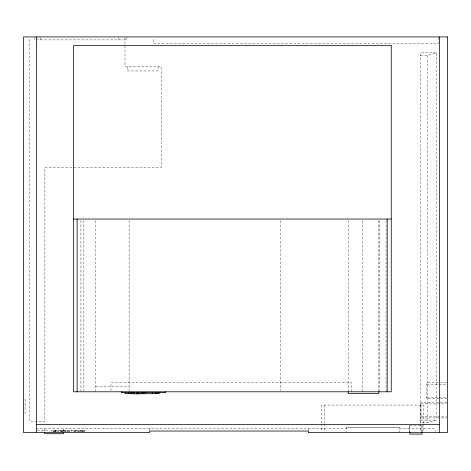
<?xml version="1.0" encoding="UTF-8"?>
<svg xmlns="http://www.w3.org/2000/svg" width="471" height="471" viewBox="0 0 471 471"><rect width="100%" height="100%" fill="white"/><g stroke="black" fill="none" stroke-linecap="round" stroke-linejoin="round"><path stroke-width="0.35" stroke-dasharray="2.35 1.77" d="M420.438 55.56L427.444 55.56L436.193 52.852L436.193 420.085L427.444 422.787L420.438 422.787L420.438 52.852L436.193 52.852M446.714 382.805L426.867 382.805L426.867 398.601L446.714 398.601M426.867 384.524L446.714 384.524M95.501 386.367L129.119 386.367M426.867 397.512L446.714 397.512M446.714 402.157L421.009 402.157L421.009 417.948L446.714 417.948M421.009 403.877L446.714 403.877M421.009 416.859L446.714 416.859M420.438 420.085L436.193 420.085M346.632 427.662L399.355 427.662M36.12 428.681L346.632 428.681M399.355 428.681L435.116 428.681L435.116 431.295M85.64 430.547L51.139 430.547L51.139 431.418L58.104 431.418L58.104 430.547M36.991 430.765L48.707 430.765M78.157 431.418L85.121 431.418L85.121 430.547M67.541 431.518L71.115 431.518L71.115 430.547M438.513 37.645L438.513 43.509L153.664 43.509L153.664 37.645M427.444 55.56L427.444 422.787M423.441 423.182L423.441 405.06L321.746 405.06L321.746 423.182M423.441 423.906L423.441 431.878M422.122 431.878L422.122 425.354L409.517 425.354L409.517 431.878M421.869 425.354L421.869 431.907M420.409 405.06L420.409 423.182M420.409 423.906L420.409 431.878M409.847 425.354L409.847 431.907M399.355 432.602L399.355 427.38L346.632 427.38L346.632 431.895M386.061 220.51L386.061 391.795M379.349 220.505L379.349 391.377M378.872 220.51L378.872 391.795M362.758 220.505L362.758 391.377M351.731 391.795L351.731 382.729L110.968 382.729L110.968 391.795M348.175 220.51L348.175 391.795M324.772 405.06L324.772 423.182M324.772 423.906L324.772 431.878M321.746 423.906L321.746 431.878M308.381 428.681L308.381 431.047M280.692 220.505L280.692 390.677M158.085 66.405L158.085 70.944L127.188 70.944L127.188 66.405M149.619 428.681L149.619 431.047M129.119 220.505L129.119 391.795M126.876 37.509L126.876 39.882L34.795 39.882L34.795 37.509M124.974 37.633L124.974 66.405L161.2 66.405L161.2 167.588L44.88 167.588L44.88 421.398L29.826 421.398L29.826 37.651M118.892 37.509L118.892 39.882M95.501 220.505L95.501 391.407M84.079 430.547L84.079 431.418M83.867 220.505L83.867 391.407M82.99 430.547L82.99 431.418M82.902 430.547L82.902 431.418M82.708 430.547L82.772 431.418M82.578 430.547L82.578 431.418M81.83 430.547L81.83 431.418M81.63 430.547L81.63 431.418M80.93 220.51L80.93 391.795M80.947 430.547L80.947 431.418M80.447 430.547L80.447 431.418M78.374 430.547L78.374 431.566M78.157 430.547L78.139 431.566M77.485 430.547L77.485 431.566M76.261 430.547L76.261 431.566M75.884 430.547L75.884 431.566M75.743 430.547L75.743 431.566M74.971 430.547L74.971 431.566M74.748 430.547L74.748 431.566M74.665 430.547L74.73 431.566M73.582 430.547L73.582 431.566M71.445 430.547L71.445 431.566M69.72 430.547L69.72 431.518M68.937 430.547L68.937 431.518M67.541 430.547L67.547 431.666M66.14 430.547L66.14 431.666M65.628 430.547L65.628 431.666M65.51 430.547L65.51 431.666M64.892 430.547L64.892 431.666M64.321 430.547L64.321 431.666M63.402 428.681L63.402 432.278M63.244 430.547L63.244 431.666M62.979 430.547L62.979 431.666M62.849 430.547L62.849 431.666M62.737 430.547L62.737 431.666M61.636 430.547L61.636 431.666M61.501 430.547L61.501 431.666M61.36 430.547L61.36 431.666M60.576 430.547L60.576 431.666M60.147 430.547L60.147 431.666M58.757 430.547L58.757 431.666M57.062 430.547L57.062 431.418M55.972 430.547L55.972 431.418M55.884 430.547L55.884 431.418M55.755 430.547L55.755 431.418M55.69 430.547L55.69 431.418M55.56 430.547L55.56 431.418M54.813 430.547L54.813 431.418M54.612 430.547L54.612 431.418M53.929 430.547L53.929 431.418M53.429 430.547L53.429 431.418M44.657 428.681L44.657 432.278M40.624 37.509L40.624 39.882M25.087 399.014L25.087 415.287"/><path stroke-width="0.71" d="M73.5 219.039L391.248 219.039M152.204 393.562L159.169 393.562L159.169 392.696M141.588 393.662L145.162 393.662L145.162 392.696M145.492 393.715L152.421 393.715L152.421 392.696M36.432 424.424L439.649 424.424M439.649 36.915L439.649 432.602M421.869 431.907L421.869 434.085L409.847 434.085L409.847 431.907M387.209 219.039L387.209 391.795M378.872 391.795L378.872 393.462L348.175 393.462L348.175 391.795M165.58 391.795L165.58 392.696L121.53 392.696L121.53 391.795M158.126 392.696L158.126 393.562M155.877 392.696L155.877 393.562M142.984 392.696L142.984 393.662M141.594 392.696L141.594 393.815L132.804 393.815L132.804 392.696M138.939 392.696L138.939 393.815M137.026 392.696L137.026 393.815M136.896 392.696L136.896 393.815M136.784 392.696L136.784 393.815M134.194 392.696L134.194 393.815M132.151 392.696L132.151 393.562L125.186 393.562L125.186 392.696M131.109 392.696L131.109 393.562M128.86 392.696L128.86 393.562M77.12 219.039L77.12 391.795M63.402 432.278L63.402 433.72L44.657 433.72L44.657 432.278M36.432 36.915L36.432 432.602M447.45 36.915L23.55 36.915L23.55 432.602L149.619 432.602L149.619 431.047L308.381 431.047L308.381 432.602L447.45 432.602L447.45 36.915M391.248 45.663L73.5 45.663L73.5 391.795L391.248 391.795L391.248 45.663"/></g></svg>
